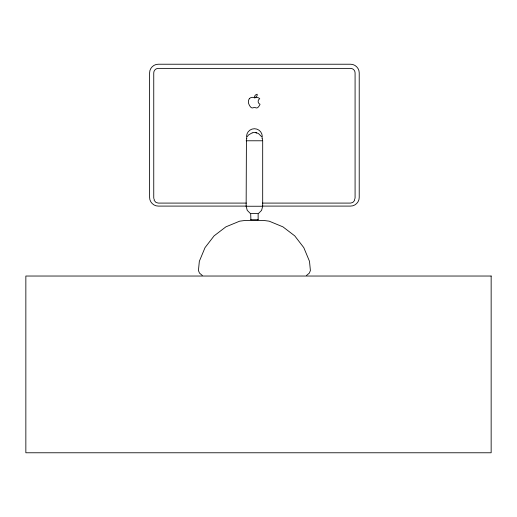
<?xml version="1.0" encoding="UTF-8"?>
<svg xmlns="http://www.w3.org/2000/svg" width="517" height="517" viewBox="0 0 517 517"><rect width="100%" height="100%" fill="white"/><g stroke="black" fill="none" stroke-linecap="round" stroke-linejoin="round"><path stroke-width="0.78" d="M250.28 213.411L247.249 210.38L246.144 206.244L246.422 138.64M246.144 140.779L262.688 140.779L262.688 206.244L261.576 210.38L258.552 213.411M354.733 200.299L352.807 202.483L350.532 203.091L262.494 203.091M247.249 136.643L248.567 134.931L252.27 132.791M306.516 275.458L309.34 273.105L310.394 270.54L309.502 261.331L303.802 247.637L294.742 235.868L282.928 226.847L269.176 221.173L263.631 220.442L245.2 220.442L239.655 221.173L225.897 226.847L214.09 235.868L205.023 247.637L199.329 261.331L198.438 270.54L199.491 273.105L202.315 275.458M250.693 219.725L258.138 219.725L258.138 213.579L250.693 213.579L250.887 219.719M246.338 203.091L158.299 203.091L156.024 202.483L154.092 200.299M246.338 206.089L158.299 206.089C153.678 206.186 149.516 202.095 149.613 197.462L149.613 72.852C149.516 68.218 153.678 64.127 158.299 64.224L350.532 64.224C355.153 64.127 359.309 68.218 359.218 72.852L359.218 197.462C359.309 202.095 355.153 206.186 350.532 206.089L262.494 206.089M246.144 206.244L262.688 206.244M257.712 219.719L258.138 219.725M256.555 132.791L258.552 133.619L261.576 136.643M262.403 138.64L262.675 140.669M252.554 132.921A3.722 3.697 0 0 1 254.416 132.423L255.482 132.565A4.136 4.11 0 0 1 256.484 132.972M255.379 132.552A3.722 3.697 0 0 1 256.277 132.921M154.357 199.724A4.55 4.517 0 0 1 153.904 198.631M153.788 198.05A4.55 4.517 0 0 1 153.749 197.462L153.749 72.897A4.55 4.517 0 0 1 158.299 68.38L350.532 68.38A4.55 4.517 0 0 1 355.082 72.897L355.082 197.462A4.55 4.517 0 0 1 354.927 198.631M354.733 199.194A4.55 4.517 0 0 1 354.475 199.724M246.822 138.55A7.858 7.807 0 0 1 254.416 128.727A7.858 7.807 0 0 1 262.003 138.55M249.33 98.734L249.071 99.154A5.577 5.538 0 0 0 248.418 102.482L248.503 102.967A5.577 5.538 0 0 0 249 104.356L249.104 104.621A8.621 8.563 0 0 0 249.918 106.114L250.254 106.573A8.621 8.563 0 0 0 250.81 107.219A2.281 2.268 0 0 0 253.685 107.575A2.23 2.21 0 0 1 255.282 107.575A2.184 2.171 0 0 0 257.951 107.426A10.301 10.23 0 0 0 260.045 104.272A3.083 3.063 0 0 1 259.741 98.734A4.194 4.162 0 0 0 254.655 97.965L254.228 97.726A4.117 4.091 0 0 0 249.33 98.734M491.15 276.033L25.85 276.033L25.85 452.776L491.15 452.776L491.15 276.033M254.442 97.461A2.818 2.798 0 0 0 257.188 94.243A3.186 3.167 0 0 0 254.442 97.461"/></g></svg>
